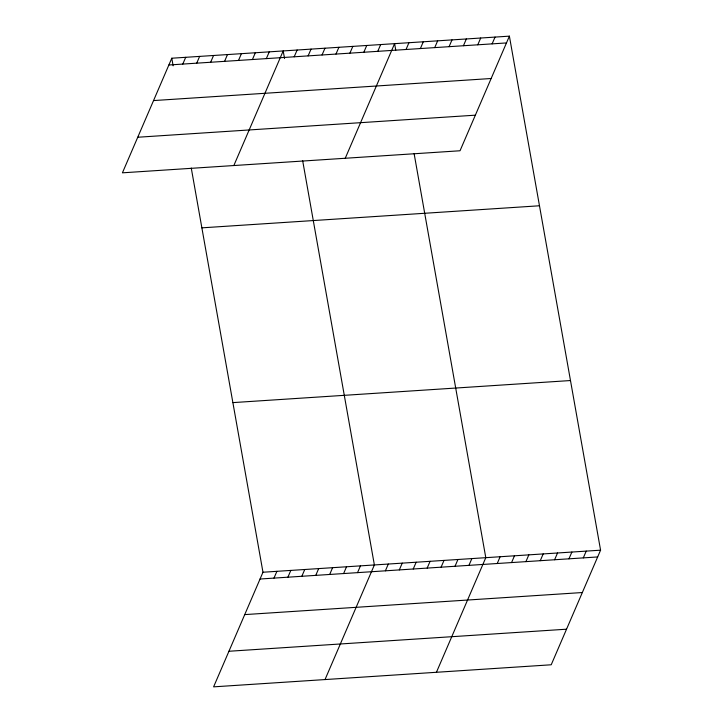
<?xml version="1.0" encoding="UTF-8"?>
<svg xmlns="http://www.w3.org/2000/svg" width="723" height="723" viewBox="0 0 723 723"><rect width="100%" height="100%" fill="white"/><g stroke="black" fill="none" stroke-linecap="round" stroke-linejoin="round"><path stroke-width="1.08" d="M171.785 58.22L122.422 172.824L460.027 150.764L509.39 36.15L171.785 58.22L173.131 65.829M182.792 64.085L185.712 57.307M196.719 63.172L199.629 56.394M210.646 62.259L213.556 55.481M224.573 61.347L227.483 54.577M238.5 60.443L241.41 53.665M252.417 59.53L255.336 52.752M266.344 58.617L269.263 51.848M233.836 165.549L283.19 50.935L284.546 58.545M294.198 56.801L297.117 50.023M308.125 55.888L311.044 49.11M322.051 54.975L324.97 48.206M335.978 54.071L338.897 47.293M349.905 53.159L352.824 46.38M363.832 52.246L366.751 45.477M377.758 51.342L380.678 44.564M345.242 158.265L394.604 43.651L395.761 50.176M406.037 49.489L408.947 42.711M420.379 48.549L423.298 41.78M434.731 47.61L437.65 40.84M449.082 46.679L451.992 39.901M463.425 45.739L466.344 38.961M477.776 44.799L480.696 38.03M191.261 168.043L262.973 572.236L213.61 686.85L551.215 664.78L600.578 550.176L509.39 36.15M492.119 43.859L495.038 37.09M273.981 578.102L276.9 571.333M287.908 577.198L290.827 570.42M301.834 576.285L304.745 569.507M315.761 575.372L318.671 568.594M329.688 574.46L332.598 567.691M343.606 573.556L346.525 566.778M357.533 572.643L360.452 565.865M325.025 679.566L374.378 564.961L302.675 160.759M385.386 570.827L388.305 564.048M399.313 569.914L402.232 563.136M413.24 569.001L416.159 562.223M427.166 568.088L430.086 561.319M441.093 567.184L444.012 560.406M455.02 566.272L457.939 559.494M468.947 565.359L471.866 558.59M436.43 672.291L485.793 557.677L414.089 153.475M497.225 563.515L500.135 556.737M511.568 562.575L514.487 555.797M525.919 561.635L528.838 554.866M540.271 560.696L543.181 553.926M554.613 559.765L557.532 552.987M568.965 558.825L571.884 552.047M583.307 557.885L586.226 551.107M168.866 64.989L506.471 42.928M153.538 100.578L491.143 78.509M137.75 137.243L475.354 115.174M201.871 227.844L539.485 205.775M232.878 402.612L570.483 380.542M262.973 572.236L600.578 550.176M260.054 579.015L597.659 556.945M244.726 614.604L582.331 592.535M228.938 651.26L566.543 629.2"/></g></svg>
